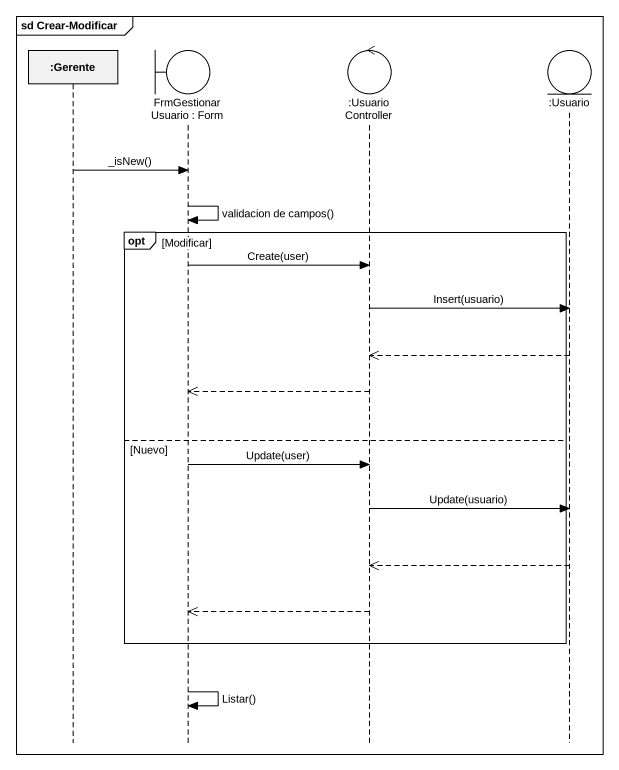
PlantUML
@startuml
mainframe sd Crear-Modificar
hide footbox
participant ":Gerente" as Gerente
boundary "FrmGestionarUsuario : Form" as FrmGestionarUsuario
control ":UsuarioController" as UsuarioController
entity ":Usuario" as Usuario

Gerente -> FrmGestionarUsuario : _isNew()
FrmGestionarUsuario -> FrmGestionarUsuario : validacion de campos()
opt Modificar
  FrmGestionarUsuario -> UsuarioController : Create(user)
  UsuarioController -> Usuario : Insert(usuario)
  Usuario -->> UsuarioController
  UsuarioController -->> FrmGestionarUsuario
else Nuevo
  FrmGestionarUsuario -> UsuarioController : Update(user)
  UsuarioController -> Usuario : Update(usuario)
  Usuario -->> UsuarioController
  UsuarioController -->> FrmGestionarUsuario
end
FrmGestionarUsuario -> FrmGestionarUsuario : Listar()
@enduml
